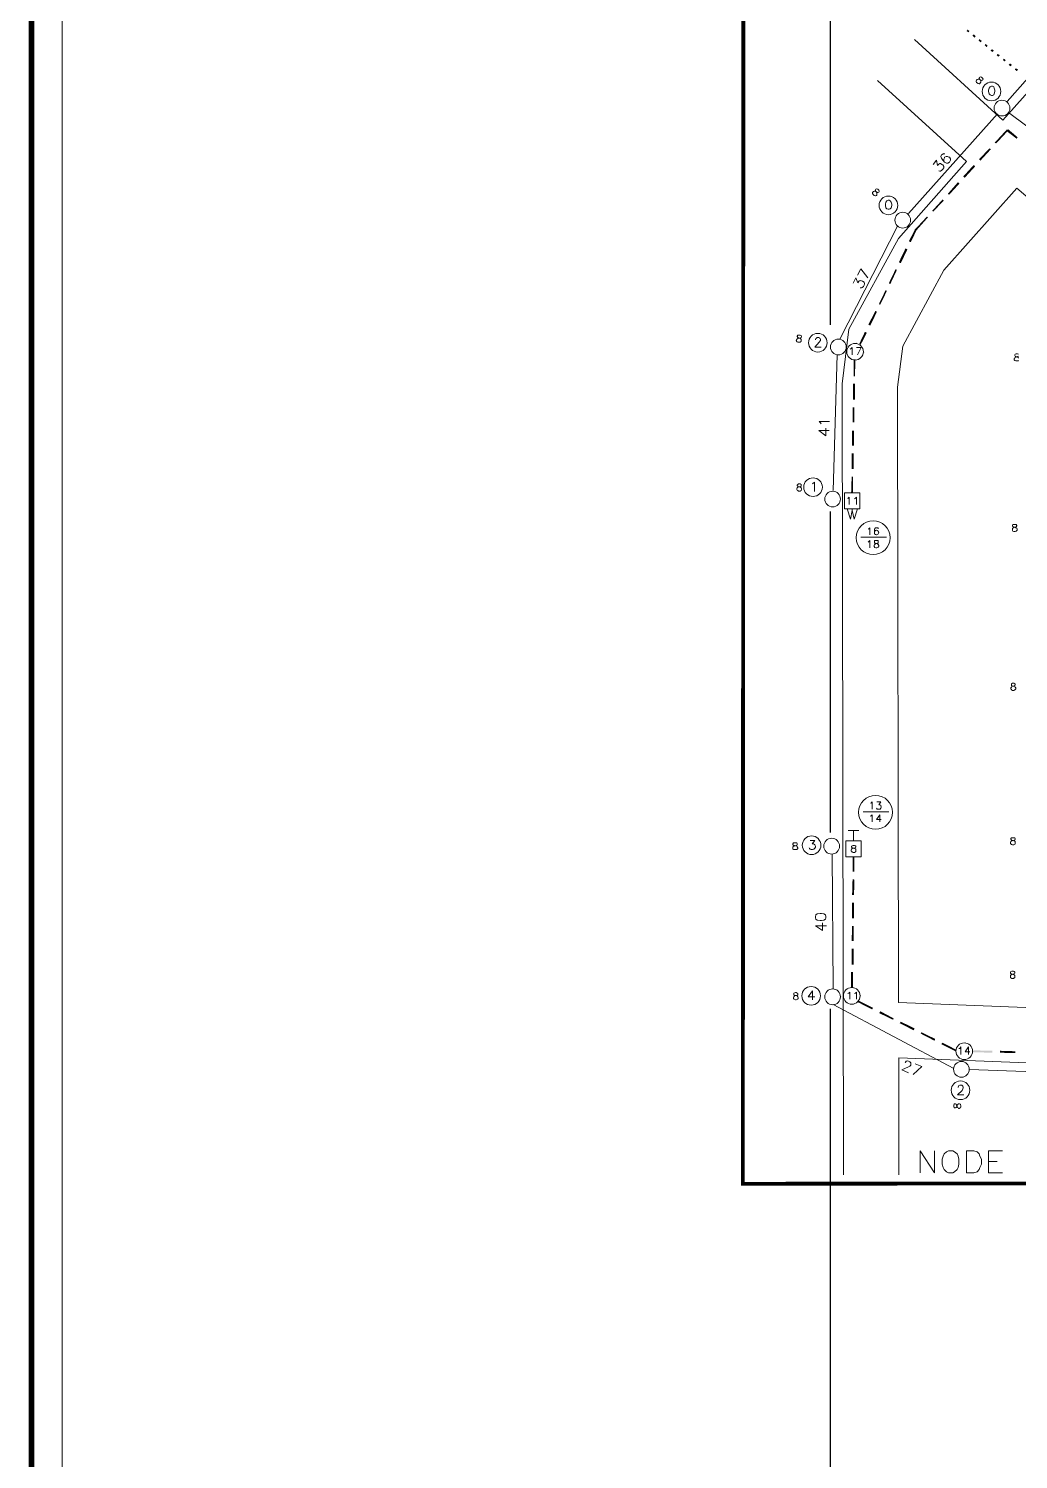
# Model space of a CAD drawing. Header units: millimetres. Extents: x -5 to 817, y 96 to 1062.
# Drawn here: x 2.2 to 173.2, y 427.9 to 675.3 of the extents above; entities that cross this region are included whole.
import ezdxf

# ---------------------------------------------------------------- set-up
doc = ezdxf.new("R2010")
doc.units = ezdxf.units.MM
doc.layers.add('PDF_0', color=7, linetype='Continuous')
for name, color, linetype, true_color in [('PDF_AERIAL', 8, 'Continuous', 0x808080), ('PDF_BORDER', 13, 'Continuous', 0xb85c5c), ('PDF_FEED', 11, 'Continuous', 0xff7f7f), ('PDF_HCOUNT', 8, 'Continuous', 0x808080), ('PDF_NODEBOUNDARY', 8, 'Continuous', 0x808080), ('PDF_POLENUMBER', 8, 'Continuous', 0x808080), ('PDF_RDBKGRD', 8, 'Continuous', 0x808080), ('PDF_STRAND', 8, 'Continuous', 0x808080)]:
    doc.layers.add(name, color=color, linetype=linetype, true_color=true_color)

msp = doc.modelspace()

# ---------------------------------------------------------------- linework, layer by layer
at = {"layer": 'PDF_0', "lineweight": 0, "const_width": 0.989}
msp.add_lwpolyline([(2.7, 1061.45), (816.46, 1061.45), (816.46, 96.24), (2.7, 96.24)], close=True, dxfattribs=at)
at = {"layer": 'PDF_0', "lineweight": 0}
for points in [[(7.98, 1056.17), (807.47, 1056.17), (807.47, 143.4), (7.98, 143.4)], [(7.98, 143.4), (807.47, 143.4), (807.47, 1056.17), (7.98, 1056.17)]]:
    msp.add_lwpolyline(points, close=True, dxfattribs=at)
at = {"layer": 'PDF_AERIAL', "lineweight": 9}
for points in [[(171.3, 662.73), (182.02, 674.85)], [(196.45, 642.29), (171.55, 660.84)], [(169.66, 660.59), (154.24, 643.36)], [(160.5, 653.66), (160.34, 653.75), (160.09, 653.58), (159.93, 653.5), (159.84, 653.25), (159.93, 652.92), (160.17, 652.59), (160.5, 652.26), (160.83, 652.1), (161.08, 652.1), (161.33, 652.26), (161.41, 652.34), (161.49, 652.59), (161.49, 652.84), (161.33, 653.09), (161.25, 653.09), (161, 653.25), (160.75, 653.25), (160.5, 653.09), (160.5, 653), (160.34, 652.76), (160.34, 652.51), (160.5, 652.26)], [(158.52, 651.85), (159.1, 652.59), (159.27, 651.68), (159.51, 651.93), (159.68, 652.01), (159.76, 652.01), (160.01, 651.85), (160.17, 651.77), (160.34, 651.52), (160.34, 651.27), (160.17, 651.02), (160.01, 650.86), (159.76, 650.69), (159.68, 650.69), (159.51, 650.78)], [(152.42, 641.3), (142.37, 621.67)], [(147.23, 632.23), (145.99, 633.79), (145.42, 632.72)], [(144.67, 631.32), (145.17, 632.23), (145.5, 631.4), (145.66, 631.65), (145.83, 631.73), (145.91, 631.81), (146.16, 631.73), (146.32, 631.65), (146.57, 631.48), (146.65, 631.24), (146.57, 630.99), (146.49, 630.74), (146.24, 630.58), (146.16, 630.5), (145.91, 630.5)], [(141.95, 618.95), (141.21, 595.45)], [(140.55, 605.84), (138.74, 605.84), (139.97, 604.94), (139.97, 606.26)], [(139.15, 607), (139.07, 607.16), (138.82, 607.41), (140.63, 607.41)], [(141.21, 509.38), (141.05, 532.63)], [(140.06, 520.18), (138.16, 520.18), (139.4, 519.36), (139.4, 520.68)], [(162.07, 495.53), (141.21, 506.58)], [(153.66, 496.52), (153.74, 496.6), (153.83, 496.77), (153.99, 496.77), (154.15, 496.85), (154.48, 496.68), (154.65, 496.52), (154.65, 496.44), (154.65, 496.27), (154.65, 496.11), (154.48, 495.94), (154.24, 495.78), (153.08, 495.28), (154.24, 494.79)], [(155.06, 494.46), (156.55, 495.86), (155.39, 496.35)], [(187.22, 494.54), (164.79, 495.36)]]:
    msp.add_lwpolyline(points, dxfattribs=at)
msp.add_lwpolyline([(138.16, 521.58), (138.24, 521.33), (138.49, 521.17), (138.98, 521.09), (139.23, 521.09), (139.64, 521.17), (139.89, 521.33), (139.97, 521.58), (139.97, 521.83), (139.89, 522.08), (139.64, 522.24), (139.23, 522.32), (138.98, 522.32), (138.49, 522.24), (138.24, 522.08), (138.16, 521.75)], close=True, dxfattribs=at)
at = {"layer": 'PDF_BORDER', "lineweight": 25}
for points in [[(140.8, 624.15), (140.8, 746.99), (179.63, 746.99)], [(140.8, 536.34), (140.8, 591.83)], [(368.85, 424.46), (140.8, 424.46), (140.8, 505.83)]]:
    msp.add_lwpolyline(points, dxfattribs=at)
at = {"layer": 'PDF_FEED', "lineweight": 0}
for points in [[(171.22, 657.87), (171.47, 657.7)], [(155.39, 640.64), (155.64, 640.47)], [(144.76, 618.05), (145.09, 618.05)], [(144.67, 509.54), (144.34, 509.54)], [(145.5, 506.99), (145.66, 507.24)]]:
    msp.add_lwpolyline(points, dxfattribs=at)
at = {"layer": 'PDF_FEED', "lineweight": 20}
for points in [[(143.68, 619.69), (143.68, 619.69)], [(145.33, 621.01), (145.33, 621.01)], [(146.57, 619.36), (146.57, 619.36)], [(144.92, 618.05), (144.92, 618.05)], [(144.51, 595.04), (144.51, 595.04)], [(143.19, 593.72), (143.19, 593.72)], [(143.68, 592.32), (144.26, 590.51), (144.51, 591.99), (144.84, 590.51), (145.42, 592.32)], [(144.51, 591.99), (144.51, 592.32)], [(144.51, 592.32), (144.51, 592.32)], [(145.83, 593.72), (145.83, 593.72)], [(145.99, 587.38), (150.44, 587.38)], [(146.4, 539.89), (150.86, 539.89)], [(145.66, 536.67), (143.85, 536.67)], [(144.76, 534.86), (144.76, 536.67)], [(144.76, 534.86), (144.76, 534.86)], [(143.44, 533.45), (143.44, 533.45)], [(144.76, 532.14), (144.76, 532.14)], [(146.08, 533.45), (146.08, 533.45)], [(143.02, 508.14), (143.02, 508.14)], [(144.51, 509.54), (144.51, 509.54)], [(145.99, 508.14), (145.99, 508.14)], [(144.51, 506.66), (144.51, 506.66)], [(164.05, 500.06), (164.05, 500.06)], [(162.48, 498.66), (162.48, 498.66)], [(165.45, 498.5), (165.45, 498.5)], [(163.88, 497.1), (163.88, 497.1)]]:
    msp.add_lwpolyline(points, dxfattribs=at)
at = {"layer": 'PDF_FEED', "color": 7, "lineweight": 9}
for points in [[(144.18, 619.94), (144.34, 620.02), (144.51, 620.19), (144.51, 618.95)], [(145.42, 618.95), (146.08, 620.19), (145.25, 620.19)], [(143.77, 594.05), (143.85, 594.14), (144.01, 594.3), (144.01, 593.06)], [(144.92, 594.05), (145.09, 594.14), (145.25, 594.3), (145.25, 593.06)], [(147.31, 588.78), (147.39, 588.86), (147.56, 589.02), (147.56, 587.79)], [(149.04, 588.86), (149.04, 589.02), (148.8, 589.02), (148.71, 589.02), (148.55, 589.02), (148.38, 588.78), (148.38, 588.53), (148.38, 588.2), (148.38, 587.95), (148.55, 587.87), (148.71, 587.79), (148.8, 587.79), (148.96, 587.87), (149.04, 587.95), (149.13, 588.2), (149.04, 588.36), (148.96, 588.53), (148.8, 588.61), (148.71, 588.61), (148.55, 588.53), (148.38, 588.36), (148.38, 588.2)], [(147.31, 586.55), (147.39, 586.63), (147.56, 586.8), (147.56, 585.56)], [(147.64, 539.14), (147.81, 539.23), (147.97, 539.39), (147.97, 538.15)], [(147.72, 541.37), (147.81, 541.45), (147.97, 541.62), (147.97, 540.38)], [(148.8, 541.62), (149.46, 541.62), (149.13, 541.12), (149.29, 541.12), (149.46, 541.04), (149.46, 540.96), (149.54, 540.79), (149.54, 540.71), (149.46, 540.54), (149.37, 540.38), (149.21, 540.38), (148.96, 540.38), (148.8, 540.38), (148.8, 540.46), (148.71, 540.54)], [(149.29, 538.15), (149.29, 539.39), (148.71, 538.57), (149.54, 538.57)], [(143.77, 508.47), (143.93, 508.56), (144.1, 508.72), (144.1, 507.48)], [(144.92, 508.47), (145.09, 508.56), (145.25, 508.72), (145.25, 507.48)], [(162.98, 498.99), (163.14, 498.99), (163.31, 499.24), (163.31, 497.92)], [(164.63, 497.92), (164.63, 499.24), (164.05, 498.41), (164.87, 498.41)]]:
    msp.add_lwpolyline(points, dxfattribs=at)
at = {"layer": 'PDF_FEED', "lineweight": 20}
for points in [[(145.83, 592.32), (145.83, 595.04), (143.19, 595.04), (143.19, 592.32)], [(146.08, 532.14), (146.08, 534.86), (143.44, 534.86), (143.44, 532.14)]]:
    msp.add_lwpolyline(points, close=True, dxfattribs=at)
at = {"layer": 'PDF_FEED', "color": 7, "lineweight": 9}
for points in [[(148.63, 586.8), (148.38, 586.8), (148.38, 586.63), (148.38, 586.55), (148.38, 586.39), (148.55, 586.39), (148.8, 586.3), (148.96, 586.22), (149.04, 586.14), (149.13, 585.97), (149.13, 585.81), (149.04, 585.73), (149.04, 585.64), (148.8, 585.56), (148.63, 585.56), (148.38, 585.64), (148.38, 585.73), (148.3, 585.81), (148.3, 585.97), (148.38, 586.14), (148.47, 586.22), (148.63, 586.3), (148.88, 586.39), (149.04, 586.39), (149.04, 586.55), (149.04, 586.63), (149.04, 586.8), (148.8, 586.8)], [(144.67, 534.11), (144.51, 534.03), (144.43, 533.95), (144.43, 533.87), (144.51, 533.7), (144.59, 533.62), (144.84, 533.62), (145, 533.54), (145.17, 533.45), (145.17, 533.29), (145.17, 533.12), (145.17, 532.96), (145.09, 532.96), (144.92, 532.88), (144.67, 532.88), (144.51, 532.96), (144.43, 532.96), (144.34, 533.12), (144.34, 533.29), (144.43, 533.45), (144.51, 533.54), (144.76, 533.62), (144.92, 533.62), (145.09, 533.7), (145.17, 533.87), (145.17, 533.95), (145.09, 534.03), (144.92, 534.11)]]:
    msp.add_lwpolyline(points, close=True, dxfattribs=at)
at = {"layer": 'PDF_FEED', "lineweight": 20}
for centre, radius in [((145.02, 619.47), 1.44), ((148.15, 587.31), 2.93), ((148.56, 539.82), 2.93), ((144.44, 508.08), 1.44), ((163.9, 498.51), 1.44)]:
    msp.add_circle(centre, radius, dxfattribs=at)
at = {"layer": 'PDF_FEED', "transparency": 33554559}
for points in [[(169.16, 655.64), (169.41, 655.48), (171.22, 657.87)], [(169.41, 655.48), (171.22, 657.87), (171.47, 657.7)], [(171.47, 657.95), (171.22, 657.62), (173.12, 656.55)], [(171.22, 657.62), (173.12, 656.55), (172.95, 656.3)], [(166.44, 652.76), (166.69, 652.51), (168.25, 654.65)], [(166.69, 652.51), (168.25, 654.65), (168.5, 654.49)], [(163.72, 649.79), (163.97, 649.54), (165.53, 651.77)], [(163.97, 649.54), (165.53, 651.77), (165.78, 651.52)], [(161.08, 646.82), (161.25, 646.57), (162.81, 648.8)], [(161.25, 646.57), (162.81, 648.8), (163.06, 648.55)], [(158.36, 643.85), (158.52, 643.69), (160.17, 645.83)], [(158.52, 643.69), (160.17, 645.83), (160.34, 645.58)], [(155.39, 640.64), (155.64, 640.47), (157.45, 642.86)], [(155.64, 640.47), (157.45, 642.86), (157.62, 642.7)], [(154.32, 638.58), (154.65, 638.41), (155.39, 640.64)], [(154.65, 638.41), (155.39, 640.64), (155.64, 640.47)], [(152.59, 634.95), (152.92, 634.78), (153.74, 637.34)], [(152.92, 634.78), (153.74, 637.34), (154.07, 637.17)], [(150.86, 631.32), (151.1, 631.15), (152.01, 633.71)], [(151.1, 631.15), (152.01, 633.71), (152.26, 633.63)], [(149.13, 627.69), (149.37, 627.61), (150.28, 630.08)], [(149.37, 627.61), (150.28, 630.08), (150.53, 630)], [(147.31, 624.15), (147.64, 623.98), (148.55, 626.54)], [(147.64, 623.98), (148.55, 626.54), (148.8, 626.37)], [(145.75, 620.85), (145.99, 620.68), (146.73, 622.91)], [(145.99, 620.68), (146.73, 622.91), (147.06, 622.75)], [(144.76, 615.24), (145, 615.24), (144.76, 618.05)], [(145, 615.24), (144.76, 618.05), (145.09, 618.05)], [(144.67, 611.2), (145, 611.2), (144.67, 613.92)], [(145, 611.2), (144.67, 613.92), (145, 613.92)], [(144.59, 607.24), (144.92, 607.24), (144.59, 609.88)], [(144.92, 607.24), (144.59, 609.88), (144.92, 609.88)], [(144.51, 603.21), (144.84, 603.21), (144.51, 605.84)], [(144.84, 603.21), (144.51, 605.84), (144.84, 605.84)], [(144.43, 599.17), (144.76, 599.17), (144.43, 601.89)], [(144.76, 599.17), (144.43, 601.89), (144.76, 601.89)], [(144.34, 595.04), (144.67, 595.04), (144.43, 597.85)], [(144.67, 595.04), (144.43, 597.85), (144.67, 597.85)], [(144.92, 532.14), (144.59, 532.14), (144.92, 529.58)], [(144.59, 532.14), (144.92, 529.58), (144.59, 529.58)], [(144.59, 528.26), (144.84, 525.54), (144.51, 525.54)], [(144.92, 528.18), (144.59, 528.26), (144.84, 525.54)], [(144.84, 524.22), (144.51, 524.22), (144.84, 521.5)], [(144.51, 524.22), (144.84, 521.5), (144.51, 521.5)], [(144.51, 520.18), (144.76, 517.54), (144.43, 517.54)], [(144.76, 520.18), (144.51, 520.18), (144.76, 517.54)], [(144.76, 516.22), (144.43, 516.22), (144.76, 513.5)], [(144.43, 516.22), (144.76, 513.5), (144.43, 513.5)], [(144.67, 512.18), (144.34, 512.18), (144.67, 509.54)], [(144.34, 512.18), (144.67, 509.54), (144.34, 509.54)], [(148.14, 506), (145.5, 506.99), (145.66, 507.24)], [(147.97, 505.75), (148.14, 506), (145.5, 506.99)], [(151.68, 504.19), (149.21, 505.09), (149.37, 505.42)], [(151.6, 503.94), (151.68, 504.19), (149.21, 505.09)], [(155.31, 502.45), (152.75, 503.36), (152.92, 503.61)], [(155.14, 502.12), (155.31, 502.45), (152.75, 503.36)], [(158.85, 500.64), (156.38, 501.55), (156.46, 501.79)], [(158.77, 500.31), (158.85, 500.64), (156.38, 501.55)], [(162.56, 498.74), (159.93, 499.73), (160.09, 499.98)], [(162.4, 498.5), (162.56, 498.74), (159.93, 499.73)], [(165.45, 498.66), (165.45, 498.33), (168.75, 498.58)], [(165.45, 498.33), (168.75, 498.58), (168.75, 498.25)], [(170.07, 498.58), (170.07, 498.25), (172.71, 498.5)], [(170.07, 498.25), (172.71, 498.5), (172.71, 498.17)]]:
    msp.add_solid(points, dxfattribs=at)
at = {"layer": 'PDF_HCOUNT', "lineweight": 9}
for points in [[(168.58, 665.37), (168.34, 665.29), (168.17, 665.04), (168.09, 664.71), (168.09, 664.46), (168.17, 664.05), (168.34, 663.89), (168.58, 663.8), (168.75, 663.8), (169, 663.89), (169.08, 664.05), (169.16, 664.46), (169.16, 664.71), (169.08, 665.04), (169, 665.29), (168.75, 665.37)], [(150.77, 645.67), (150.53, 645.58), (150.36, 645.34), (150.28, 645.01), (150.28, 644.76), (150.36, 644.35), (150.53, 644.18), (150.77, 644.1), (150.94, 644.1), (151.1, 644.18), (151.27, 644.35), (151.35, 644.76), (151.35, 645.01), (151.27, 645.34), (151.1, 645.58), (150.94, 645.67)]]:
    msp.add_lwpolyline(points, close=True, dxfattribs=at)
for points in [[(138.16, 621.51), (138.16, 621.59), (138.24, 621.76), (138.33, 621.84), (138.49, 621.92), (138.82, 621.92), (138.9, 621.84), (138.98, 621.76), (139.07, 621.59), (139.07, 621.43), (138.98, 621.34), (138.82, 621.1), (138.08, 620.27), (139.15, 620.27)], [(137.67, 596.61), (137.75, 596.69), (138, 596.94), (138, 595.29)], [(137.25, 534.94), (138.08, 534.94), (137.58, 534.36), (137.83, 534.36), (138, 534.28), (138.08, 534.2), (138.16, 533.95), (138.16, 533.78), (138.08, 533.62), (137.91, 533.45), (137.67, 533.37), (137.42, 533.37), (137.25, 533.45), (137.17, 533.54), (137.09, 533.7)], [(137.67, 507.4), (137.67, 508.97), (136.92, 507.9), (138.08, 507.9)], [(162.81, 492.23), (162.81, 492.31), (162.89, 492.48), (162.98, 492.56), (163.14, 492.64), (163.47, 492.64), (163.55, 492.56), (163.64, 492.48), (163.72, 492.31), (163.72, 492.15), (163.64, 491.98), (163.55, 491.74), (162.73, 490.99), (163.8, 490.99)]]:
    msp.add_lwpolyline(points, dxfattribs=at)
for centre in [(168.6, 664.48), (150.79, 644.78), (138.59, 621.03), (137.76, 596.05), (137.51, 534.13), (137.43, 508.08), (163.24, 491.75)]:
    msp.add_circle(centre, 1.61, dxfattribs=at)
at = {"layer": 'PDF_NODEBOUNDARY', "lineweight": 0}
msp.add_lwpolyline([(627.65, 148.01, 0.66, 0.66, 0), (129.17, 148.01, 0.66, 0.66, 0), (129.17, 225.6, 0.66, 0.66, 0), (187.59, 225.6, 0.577, 0.577, 0), (187.59, 424.46, 0.577, 0.577, 0), (187.59, 475.66, 0.659, 0.659, 0), (125.63, 475.58, 0.659, 0.659, 0), (125.75, 746.99, 0.577, 0.577, 0), (125.75, 765.96, 0.628, 0.628, 0), (80.32, 880.02, 0, 0, 0)], format="xyseb", dxfattribs=at)
at = {"layer": 'PDF_NODEBOUNDARY', "lineweight": 9}
for points in [[(156.3, 477.47), (156.3, 481.27), (158.77, 477.47), (158.77, 481.27)], [(170.48, 477.47), (168.09, 477.47), (168.09, 481.27), (170.48, 481.27)], [(168.09, 479.45), (169.57, 479.45)]]:
    msp.add_lwpolyline(points, dxfattribs=at)
for points in [[(161.16, 481.27), (160.83, 481.1), (160.42, 480.77), (160.26, 480.36), (160.09, 479.86), (160.09, 478.96), (160.26, 478.38), (160.42, 478.05), (160.83, 477.64), (161.16, 477.47), (161.91, 477.47), (162.23, 477.64), (162.65, 478.05), (162.81, 478.38), (162.98, 478.96), (162.98, 479.86), (162.81, 480.36), (162.65, 480.77), (162.23, 481.1), (161.91, 481.27)], [(164.3, 477.47), (164.3, 481.27), (165.53, 481.27), (166.11, 481.1), (166.44, 480.77), (166.6, 480.36), (166.85, 479.86), (166.85, 478.96), (166.6, 478.38), (166.44, 478.05), (166.11, 477.64), (165.53, 477.47)]]:
    msp.add_lwpolyline(points, close=True, dxfattribs=at)
at = {"layer": 'PDF_NODEBOUNDARY', "transparency": 33554559}
for points in [[(164.46, 675.18), (164.3, 674.93), (164.79, 674.93)], [(164.3, 674.93), (164.79, 674.93), (164.63, 674.69)], [(165.53, 674.36), (165.29, 674.11), (165.86, 674.03)], [(165.29, 674.11), (165.86, 674.03), (165.7, 673.78)], [(166.52, 673.53), (166.36, 673.29), (166.93, 673.2)], [(166.36, 673.29), (166.93, 673.2), (166.69, 672.96)], [(167.59, 672.71), (167.43, 672.46), (167.92, 672.38)], [(167.43, 672.46), (167.92, 672.38), (167.76, 672.13)], [(168.67, 671.8), (168.42, 671.55), (169, 671.55)], [(168.42, 671.55), (169, 671.55), (168.75, 671.31)], [(169.66, 670.98), (169.49, 670.73), (170.07, 670.73)], [(169.49, 670.73), (170.07, 670.73), (169.82, 670.48)], [(170.73, 670.15), (170.56, 669.91), (171.06, 669.91)], [(170.56, 669.91), (171.06, 669.91), (170.89, 669.66)], [(171.8, 669.33), (171.55, 669.08), (172.13, 669.08)], [(171.55, 669.08), (172.13, 669.08), (171.88, 668.83)], [(172.79, 668.5), (172.62, 668.26), (173.2, 668.26)], [(172.62, 668.26), (173.2, 668.26), (172.95, 668.01)]]:
    msp.add_solid(points, dxfattribs=at)
at = {"layer": 'PDF_POLENUMBER', "lineweight": 9}
for points in [[(166.85, 666.94), (166.69, 667.02), (166.6, 666.94), (166.52, 666.85), (166.44, 666.77), (166.52, 666.61), (166.69, 666.44), (166.77, 666.28), (166.77, 666.11), (166.69, 666.03), (166.6, 665.87), (166.52, 665.78), (166.44, 665.78), (166.27, 665.87), (166.03, 666.03), (165.94, 666.19), (165.94, 666.28), (166.03, 666.44), (166.11, 666.52), (166.27, 666.61), (166.44, 666.61), (166.6, 666.52), (166.77, 666.44), (166.93, 666.36), (167.02, 666.44), (167.1, 666.52), (167.18, 666.61), (167.02, 666.77)], [(148.96, 647.56), (148.8, 647.64), (148.63, 647.56), (148.55, 647.48), (148.55, 647.4), (148.55, 647.23), (148.71, 647.07), (148.8, 646.9), (148.8, 646.74), (148.8, 646.57), (148.71, 646.49), (148.55, 646.41), (148.47, 646.41), (148.3, 646.49), (148.14, 646.65), (148.05, 646.82), (148.05, 646.9), (148.05, 646.98), (148.22, 647.15), (148.3, 647.23), (148.47, 647.23), (148.63, 647.15), (148.88, 646.98), (148.96, 646.98), (149.13, 647.07), (149.21, 647.15), (149.21, 647.23), (149.13, 647.4)], [(135.27, 622.33), (135.11, 622.33), (135.03, 622.17), (135.03, 622.09), (135.11, 621.92), (135.19, 621.92), (135.44, 621.84), (135.6, 621.76), (135.69, 621.59), (135.69, 621.43), (135.69, 621.26), (135.6, 621.18), (135.52, 621.1), (135.36, 621.1), (135.11, 621.1), (134.94, 621.18), (134.94, 621.26), (134.86, 621.43), (134.94, 621.59), (134.94, 621.67), (135.11, 621.76), (135.27, 621.84), (135.52, 621.84), (135.69, 621.92), (135.69, 622), (135.77, 622.09), (135.69, 622.25), (135.52, 622.33)], [(135.27, 596.61), (135.11, 596.53), (135.03, 596.44), (135.03, 596.36), (135.11, 596.2), (135.19, 596.11), (135.44, 596.11), (135.6, 596.03), (135.69, 595.95), (135.77, 595.78), (135.77, 595.62), (135.69, 595.54), (135.69, 595.45), (135.52, 595.37), (135.27, 595.37), (135.11, 595.45), (135.03, 595.54), (134.94, 595.62), (134.94, 595.78), (135.03, 595.95), (135.11, 596.03), (135.27, 596.11), (135.52, 596.11), (135.69, 596.2), (135.69, 596.36), (135.69, 596.44), (135.69, 596.53), (135.52, 596.61)], [(172.46, 589.6), (172.29, 589.6), (172.21, 589.44), (172.21, 589.35), (172.29, 589.19), (172.46, 589.19), (172.62, 589.11), (172.79, 589.02), (172.95, 588.94), (173.04, 588.78), (173.04, 588.61), (172.95, 588.53), (172.87, 588.45), (172.71, 588.36), (172.46, 588.36), (172.29, 588.45), (172.21, 588.53), (172.21, 588.61), (172.21, 588.78), (172.21, 588.94), (172.38, 589.02), (172.54, 589.11), (172.79, 589.19), (172.87, 589.19), (172.95, 589.35), (172.95, 589.44), (172.87, 589.6), (172.71, 589.6)], [(172.21, 562.15), (172.05, 562.06), (172.05, 561.98), (172.05, 561.9), (172.05, 561.73), (172.21, 561.65), (172.38, 561.65), (172.62, 561.57), (172.71, 561.49), (172.79, 561.32), (172.79, 561.16), (172.71, 561.07), (172.62, 560.99), (172.46, 560.91), (172.21, 560.91), (172.05, 560.99), (172.05, 561.07), (171.96, 561.16), (171.96, 561.32), (172.05, 561.49), (172.13, 561.57), (172.29, 561.65), (172.54, 561.65), (172.62, 561.73), (172.71, 561.9), (172.71, 561.98), (172.62, 562.06), (172.46, 562.15)], [(134.53, 534.53), (134.37, 534.53), (134.29, 534.36), (134.29, 534.28), (134.37, 534.11), (134.53, 534.11), (134.7, 534.03), (134.94, 533.95), (135.03, 533.87), (135.11, 533.7), (135.11, 533.54), (135.03, 533.45), (134.94, 533.37), (134.78, 533.37), (134.53, 533.37), (134.37, 533.37), (134.29, 533.45), (134.29, 533.54), (134.29, 533.7), (134.29, 533.87), (134.45, 533.95), (134.61, 534.03), (134.86, 534.11), (134.94, 534.11), (135.03, 534.28), (135.03, 534.36), (134.94, 534.53), (134.78, 534.53)], [(172.21, 535.43), (172.05, 535.43), (171.96, 535.27), (171.96, 535.19), (172.05, 535.02), (172.13, 535.02), (172.38, 534.94), (172.54, 534.86), (172.71, 534.77), (172.71, 534.61), (172.71, 534.44), (172.71, 534.36), (172.62, 534.28), (172.46, 534.2), (172.21, 534.2), (172.05, 534.28), (171.96, 534.36), (171.88, 534.44), (171.88, 534.61), (171.96, 534.77), (172.13, 534.86), (172.29, 534.94), (172.54, 535.02), (172.62, 535.02), (172.71, 535.19), (172.71, 535.27), (172.62, 535.43), (172.46, 535.43)], [(172.13, 512.35), (171.96, 512.27), (171.88, 512.18), (171.88, 512.02), (171.96, 511.94), (172.05, 511.85), (172.29, 511.77), (172.46, 511.77), (172.62, 511.61), (172.62, 511.52), (172.62, 511.36), (172.62, 511.19), (172.54, 511.19), (172.38, 511.11), (172.13, 511.11), (171.96, 511.19), (171.88, 511.19), (171.88, 511.36), (171.88, 511.52), (171.88, 511.61), (172.05, 511.77), (172.21, 511.85), (172.46, 511.85), (172.54, 511.94), (172.62, 512.02), (172.62, 512.18), (172.54, 512.27), (172.38, 512.35)], [(134.7, 508.64), (134.45, 508.56), (134.45, 508.47), (134.45, 508.31), (134.45, 508.23), (134.61, 508.14), (134.86, 508.14), (135.03, 508.06), (135.11, 507.9), (135.19, 507.81), (135.19, 507.65), (135.11, 507.57), (135.11, 507.48), (134.86, 507.4), (134.7, 507.4), (134.45, 507.48), (134.45, 507.57), (134.37, 507.65), (134.37, 507.81), (134.45, 507.9), (134.53, 508.06), (134.7, 508.14), (134.94, 508.14), (135.11, 508.23), (135.11, 508.31), (135.11, 508.47), (135.03, 508.56), (134.86, 508.64)], [(162.07, 488.93), (162.15, 488.77), (162.23, 488.69), (162.4, 488.69), (162.48, 488.77), (162.56, 488.85), (162.65, 489.1), (162.65, 489.26), (162.81, 489.35), (162.89, 489.43), (163.06, 489.43), (163.22, 489.35), (163.22, 489.26), (163.31, 489.1), (163.31, 488.85), (163.22, 488.69), (163.14, 488.69), (163.06, 488.6), (162.89, 488.6), (162.81, 488.69), (162.65, 488.77), (162.65, 489.02), (162.56, 489.18), (162.48, 489.35), (162.4, 489.43), (162.23, 489.43), (162.15, 489.35), (162.07, 489.18)]]:
    msp.add_lwpolyline(points, close=True, dxfattribs=at)
for points in [[(173.28, 617.96), (173.2, 617.88), (173.04, 617.88), (172.79, 617.88), (172.62, 617.96), (172.54, 618.05), (172.54, 618.13), (172.54, 618.29), (172.62, 618.38), (172.71, 618.54), (172.87, 618.54), (173.12, 618.62), (173.28, 618.71)], [(173.28, 619.03), (173.12, 619.12), (172.87, 619.12), (172.71, 619.03), (172.62, 618.95), (172.62, 618.79), (172.71, 618.71), (172.79, 618.62), (173.04, 618.54), (173.2, 618.54), (173.28, 618.38)]]:
    msp.add_lwpolyline(points, dxfattribs=at)
at = {"layer": 'PDF_RDBKGRD', "lineweight": 0}
for points in [[(155.31, 673.45), (170.56, 659.52), (185.16, 675.84), (177.9, 683.18), (167.02, 695.79), (159.76, 711.95), (157.62, 719.29), (149.37, 746.99), (140.8, 775.69), (112.02, 871.82), (107.82, 879.32), (101.8, 885.83), (95.21, 888.31), (62.31, 891.19), (56.29, 891.69), (48.37, 895.23), (44.01, 901.66), (35.1, 937.94), (32.22, 941.98), (27.27, 942.31), (8.06, 935.55)], [(148.88, 666.36), (164.3, 652.34), (152.51, 639.07), (143.93, 623.4), (142.78, 613.92), (143.02, 477.14)], [(243.28, 448.95), (254.49, 448.45), (254.33, 493.39), (152.59, 497.34), (152.59, 477.14)]]:
    msp.add_lwpolyline(points, dxfattribs=at)
msp.add_lwpolyline([(172.95, 647.73), (160.34, 633.55), (153.25, 620.44), (152.34, 613.35), (152.51, 506.91), (180.37, 505.83), (180.46, 607.82), (181.12, 619.78), (183.92, 625.22), (190.18, 633.05)], close=True, dxfattribs=at)
at = {"layer": 'PDF_STRAND', "lineweight": 9}
for points in [[(169.41, 662.48), (169.41, 662.48)], [(169.41, 662.48), (169.41, 662.48)], [(171.3, 662.73), (171.3, 662.73)], [(171.3, 662.73), (171.3, 662.73)], [(171.3, 662.73), (171.3, 662.73)], [(171.55, 660.84), (171.55, 660.84)], [(171.55, 660.84), (171.55, 660.84)], [(171.55, 660.84), (171.55, 660.84)], [(169.66, 660.59), (169.66, 660.59)], [(169.66, 660.59), (169.66, 660.59)], [(154.24, 643.36), (154.24, 643.36)], [(154.24, 643.36), (154.24, 643.36)], [(154.24, 643.36), (154.24, 643.36)], [(152.34, 643.27), (152.34, 643.27)], [(152.34, 643.27), (152.34, 643.27)], [(152.34, 643.27), (152.34, 643.27)], [(152.42, 641.3), (152.42, 641.3)], [(152.42, 641.3), (152.42, 641.3)], [(154.32, 641.38), (154.32, 641.38)], [(154.32, 641.38), (154.32, 641.38)], [(142.37, 621.67), (142.37, 621.67)], [(142.37, 621.67), (142.37, 621.67)], [(142.37, 621.67), (142.37, 621.67)], [(140.8, 620.52), (140.8, 620.52)], [(140.8, 620.52), (140.8, 620.52)], [(140.8, 620.52), (140.8, 620.52)], [(141.95, 618.95), (141.95, 618.95)], [(141.95, 618.95), (141.95, 618.95)], [(143.52, 620.11), (143.52, 620.11)], [(143.52, 620.11), (143.52, 620.11)], [(139.81, 594.05), (139.81, 594.05)], [(139.81, 594.05), (139.81, 594.05)], [(139.81, 594.05), (139.81, 594.05)], [(141.21, 595.45), (141.21, 595.45)], [(141.21, 595.45), (141.21, 595.45)], [(141.21, 595.45), (141.21, 595.45)], [(142.53, 594.05), (142.53, 594.05)], [(142.53, 594.05), (142.53, 594.05)], [(141.21, 592.65), (141.21, 592.65)], [(141.21, 592.65), (141.21, 592.65)], [(140.96, 535.35), (140.96, 535.35)], [(140.96, 535.35), (140.96, 535.35)], [(139.64, 533.95), (139.64, 533.95)], [(139.64, 533.95), (139.64, 533.95)], [(141.05, 532.63), (141.05, 532.63)], [(141.05, 532.63), (141.05, 532.63)], [(141.05, 532.63), (141.05, 532.63)], [(142.37, 534.03), (142.37, 534.03)], [(142.37, 534.03), (142.37, 534.03)], [(142.37, 534.03), (142.37, 534.03)], [(139.81, 507.98), (139.81, 507.98)], [(139.81, 507.98), (139.81, 507.98)], [(141.21, 509.38), (141.21, 509.38)], [(141.21, 509.38), (141.21, 509.38)], [(142.61, 507.98), (142.61, 507.98)], [(142.61, 507.98), (142.61, 507.98)], [(142.61, 507.98), (142.61, 507.98)], [(141.21, 506.58), (141.21, 506.58)], [(141.21, 506.58), (141.21, 506.58)], [(141.21, 506.58), (141.21, 506.58)], [(162.07, 495.53), (162.07, 495.53)], [(162.07, 495.53), (162.07, 495.53)], [(163.47, 496.77), (163.47, 496.77)], [(163.47, 496.77), (163.47, 496.77)], [(163.47, 496.77), (163.47, 496.77)], [(164.79, 495.36), (164.79, 495.36)], [(164.79, 495.36), (164.79, 495.36)], [(164.79, 495.36), (164.79, 495.36)], [(163.39, 494.04), (163.39, 494.04)], [(163.39, 494.04), (163.39, 494.04)]]:
    msp.add_lwpolyline(points, dxfattribs=at)
for centre in [(170.41, 661.6), (153.26, 642.22), (142.13, 620.29), (141.14, 593.99), (140.98, 533.97), (141.14, 507.91), (163.4, 495.38)]:
    msp.add_circle(centre, 1.36, dxfattribs=at)

doc.saveas('drawing.dxf')
